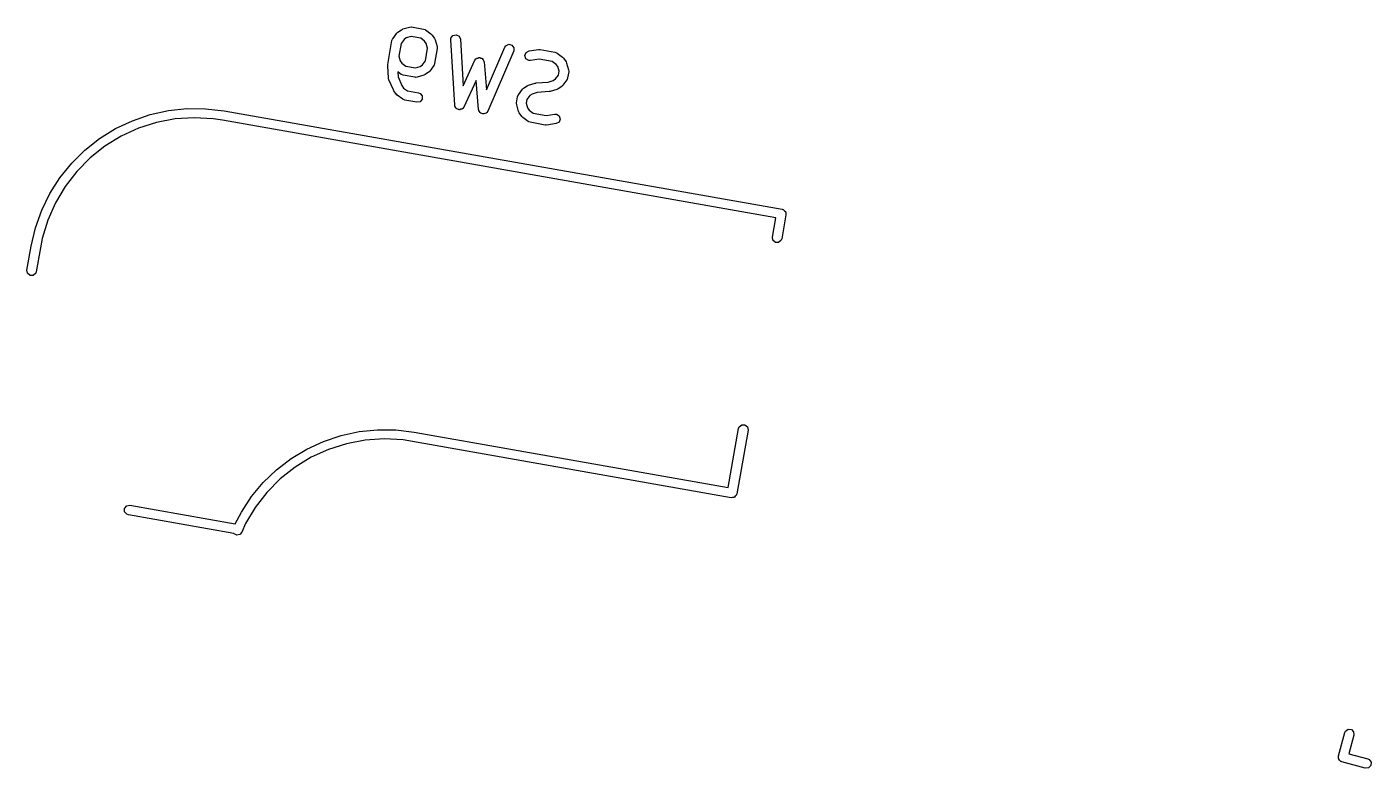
# Model space of a CAD drawing. Extents: x 96.8 to 191.9, y -145.5 to -71.1.
# Drawn here: x 137.38 to 158.47, y -137.82 to -126.2 of the extents above; entities that cross this region are included whole.
import ezdxf

# ---------------------------------------------------------------- set-up
doc = ezdxf.new("R2010")
doc.units = 0
doc.layers.add('BLACK', color=7, linetype='CONTINUOUS')

msp = doc.modelspace()

# ---------------------------------------------------------------- linework, layer by layer
at = {"layer": 'BLACK', "linetype": 'CONTINUOUS'}
for p, q in [((143.122, -126.381), (143.186, -126.295)), ((143.186, -126.295), (143.202, -126.28)), ((143.202, -126.28), (143.203, -126.278)), ((143.203, -126.278), (143.258, -126.24)), ((143.258, -126.24), (143.279, -126.23)), ((143.279, -126.23), (143.28, -126.229)), ((143.28, -126.229), (143.382, -126.199)), ((143.408, -126.348), (143.334, -126.37)), ((143.382, -126.199), (143.408, -126.196)), ((143.408, -126.196), (143.412, -126.198)), ((143.56, -126.375), (143.408, -126.348)), ((143.412, -126.198), (143.416, -126.197)), ((143.416, -126.197), (143.604, -126.23)), ((143.604, -126.23), (143.628, -126.239)), ((143.628, -126.239), (143.631, -126.242)), ((143.631, -126.242), (143.636, -126.244)), ((143.636, -126.244), (143.721, -126.307)), ((143.721, -126.307), (143.736, -126.323)), ((143.736, -126.323), (143.738, -126.324)), ((143.738, -126.324), (143.776, -126.379)), ((144.035, -126.373), (144.065, -126.332)), ((144.065, -126.332), (144.115, -126.32)), ((144.115, -126.32), (144.161, -126.343)), ((144.161, -126.343), (144.182, -126.39)), ((143.043, -126.787), (143.109, -126.412)), ((143.109, -126.412), (143.118, -126.388)), ((143.118, -126.388), (143.121, -126.385)), ((143.121, -126.385), (143.122, -126.381)), ((143.253, -126.456), (143.218, -126.655)), ((143.299, -126.394), (143.253, -126.456)), ((143.334, -126.37), (143.299, -126.394)), ((143.622, -126.42), (143.56, -126.375)), ((143.647, -126.455), (143.622, -126.42)), ((143.633, -126.728), (143.668, -126.529)), ((143.668, -126.529), (143.647, -126.455)), ((143.776, -126.379), (143.786, -126.4)), ((143.819, -126.537), (143.778, -126.772)), ((143.786, -126.4), (143.787, -126.401)), ((143.787, -126.401), (143.817, -126.503)), ((143.817, -126.503), (143.82, -126.529)), ((143.82, -126.529), (143.818, -126.533)), ((143.818, -126.533), (143.819, -126.537)), ((144.032, -126.399), (144.035, -126.373)), ((144.093, -127.425), (144.032, -126.399)), ((144.182, -126.39), (144.225, -127.12)), ((144.592, -127.185), (144.882, -126.514)), ((144.882, -126.514), (144.896, -126.492)), ((144.896, -126.492), (144.942, -126.469)), ((144.942, -126.469), (144.992, -126.481)), ((144.992, -126.481), (145.023, -126.522)), ((145.023, -126.522), (145.02, -126.573)), ((145.26, -126.574), (145.409, -126.552)), ((145.409, -126.552), (145.431, -126.553)), ((145.431, -126.553), (145.433, -126.552)), ((145.433, -126.552), (145.667, -126.594)), ((143.218, -126.655), (143.24, -126.729)), ((143.24, -126.729), (143.265, -126.764)), ((143.265, -126.764), (143.326, -126.81)), ((143.588, -126.79), (143.633, -126.728)), ((143.778, -126.772), (143.769, -126.796)), ((144.225, -127.12), (144.411, -126.719)), ((144.411, -126.719), (144.426, -126.698)), ((144.426, -126.698), (144.432, -126.695)), ((144.432, -126.695), (144.436, -126.689)), ((144.436, -126.689), (144.455, -126.684)), ((144.455, -126.684), (144.473, -126.676)), ((144.473, -126.676), (144.479, -126.678)), ((144.479, -126.678), (144.486, -126.676)), ((144.486, -126.676), (144.503, -126.684)), ((144.503, -126.684), (144.522, -126.689)), ((144.522, -126.689), (144.526, -126.695)), ((144.526, -126.695), (144.532, -126.698)), ((144.532, -126.698), (144.54, -126.715)), ((144.54, -126.715), (144.552, -126.731)), ((144.552, -126.731), (144.551, -126.738)), ((144.551, -126.738), (144.554, -126.744)), ((144.554, -126.744), (144.592, -127.185)), ((145.02, -126.573), (144.612, -127.517)), ((145.196, -126.646), (145.215, -126.599)), ((145.212, -126.695), (145.196, -126.646)), ((145.256, -126.722), (145.212, -126.695)), ((145.215, -126.599), (145.26, -126.574)), ((145.282, -126.723), (145.256, -126.722)), ((145.419, -126.702), (145.282, -126.723)), ((145.624, -126.738), (145.419, -126.702)), ((145.685, -126.784), (145.624, -126.738)), ((145.667, -126.594), (145.692, -126.603)), ((145.692, -126.603), (145.695, -126.606)), ((145.695, -126.606), (145.699, -126.607)), ((145.699, -126.607), (145.784, -126.671)), ((145.784, -126.671), (145.8, -126.687)), ((145.8, -126.687), (145.801, -126.688)), ((145.801, -126.688), (145.84, -126.743)), ((145.84, -126.743), (145.849, -126.764)), ((145.849, -126.764), (145.85, -126.765)), ((145.85, -126.765), (145.881, -126.867)), ((143.042, -126.806), (143.043, -126.791)), ((143.055, -127.002), (143.042, -126.806)), ((143.043, -126.791), (143.043, -126.787)), ((143.251, -126.941), (143.199, -126.902)), ((143.199, -126.902), (143.204, -126.978)), ((143.204, -126.978), (143.265, -127.117)), ((143.255, -126.942), (143.251, -126.941)), ((143.258, -126.945), (143.255, -126.942)), ((143.283, -126.954), (143.258, -126.945)), ((143.47, -126.987), (143.283, -126.954)), ((143.326, -126.81), (143.479, -126.837)), ((143.479, -126.837), (143.552, -126.815)), ((143.505, -126.985), (143.479, -126.988)), ((143.607, -126.955), (143.505, -126.985)), ((143.552, -126.815), (143.588, -126.79)), ((143.608, -126.954), (143.607, -126.955)), ((143.628, -126.945), (143.608, -126.954)), ((143.684, -126.906), (143.628, -126.945)), ((143.685, -126.905), (143.684, -126.906)), ((143.701, -126.889), (143.685, -126.905)), ((143.764, -126.804), (143.701, -126.889)), ((143.766, -126.799), (143.764, -126.804)), ((143.769, -126.796), (143.766, -126.799)), ((145.676, -127.013), (145.721, -126.952)), ((145.71, -126.819), (145.685, -126.784)), ((145.732, -126.893), (145.71, -126.819)), ((145.721, -126.952), (145.732, -126.893)), ((145.883, -126.901), (145.866, -126.995)), ((145.881, -126.867), (145.884, -126.893)), ((145.884, -126.893), (145.882, -126.897)), ((145.882, -126.897), (145.883, -126.901)), ((143.056, -127.002), (143.055, -127.002)), ((143.062, -127.026), (143.056, -127.002)), ((143.131, -127.184), (143.062, -127.026)), ((143.133, -127.186), (143.131, -127.184)), ((143.138, -127.197), (143.133, -127.186)), ((143.265, -127.117), (143.292, -127.156)), ((143.292, -127.156), (143.354, -127.201)), ((143.475, -126.987), (143.47, -126.987)), ((143.479, -126.988), (143.475, -126.987)), ((144.429, -127.037), (144.236, -127.453)), ((144.468, -127.494), (144.429, -127.037)), ((145.095, -127.26), (145.158, -127.175)), ((145.158, -127.175), (145.175, -127.159)), ((145.175, -127.158), (145.231, -127.119)), ((145.175, -127.159), (145.175, -127.158)), ((145.231, -127.119), (145.251, -127.11)), ((145.251, -127.11), (145.252, -127.109)), ((145.252, -127.109), (145.354, -127.079)), ((145.354, -127.079), (145.367, -127.077)), ((145.367, -127.077), (145.37, -127.076)), ((145.37, -127.076), (145.558, -127.062)), ((145.558, -127.062), (145.641, -127.038)), ((145.695, -127.178), (145.593, -127.208)), ((145.641, -127.038), (145.676, -127.013)), ((145.696, -127.177), (145.695, -127.178)), ((145.717, -127.168), (145.696, -127.177)), ((145.772, -127.129), (145.717, -127.168)), ((145.773, -127.128), (145.772, -127.129)), ((145.789, -127.112), (145.773, -127.128)), ((145.852, -127.027), (145.789, -127.112)), ((145.854, -127.022), (145.852, -127.027)), ((145.857, -127.02), (145.854, -127.022)), ((145.866, -126.995), (145.857, -127.02)), ((143.176, -127.252), (143.138, -127.197)), ((143.178, -127.253), (143.176, -127.252)), ((143.193, -127.269), (143.178, -127.253)), ((143.279, -127.332), (143.193, -127.269)), ((143.283, -127.334), (143.279, -127.332)), ((143.286, -127.337), (143.283, -127.334)), ((143.31, -127.346), (143.286, -127.337)), ((143.498, -127.379), (143.31, -127.346)), ((143.354, -127.201), (143.524, -127.231)), ((143.549, -127.37), (143.498, -127.379)), ((143.524, -127.231), (143.549, -127.24)), ((143.549, -127.24), (143.581, -127.28)), ((143.581, -127.331), (143.549, -127.37)), ((143.581, -127.28), (143.581, -127.331)), ((145.064, -127.394), (145.065, -127.39)), ((145.067, -127.42), (145.064, -127.394)), ((145.065, -127.386), (145.081, -127.292)), ((145.065, -127.39), (145.065, -127.386)), ((145.081, -127.292), (145.09, -127.267)), ((145.09, -127.267), (145.094, -127.265)), ((145.094, -127.265), (145.095, -127.26)), ((145.226, -127.335), (145.215, -127.394)), ((145.215, -127.394), (145.237, -127.468)), ((145.271, -127.274), (145.226, -127.335)), ((145.307, -127.249), (145.271, -127.274)), ((145.389, -127.225), (145.307, -127.249)), ((145.577, -127.211), (145.389, -127.225)), ((145.58, -127.21), (145.577, -127.211)), ((145.593, -127.208), (145.58, -127.21)), ((139.036, -127.667), (139.313, -127.572)), ((139.313, -127.572), (139.6, -127.508)), ((139.6, -127.508), (139.891, -127.477)), ((139.891, -127.477), (140.185, -127.479)), ((140.185, -127.479), (140.476, -127.514)), ((140.476, -127.514), (140.476, -127.514)), ((140.476, -127.514), (149.231, -129.057)), ((144.096, -127.433), (144.093, -127.425)), ((144.095, -127.44), (144.096, -127.433)), ((144.106, -127.456), (144.095, -127.44)), ((144.113, -127.472), (144.106, -127.456)), ((144.12, -127.476), (144.113, -127.472)), ((144.125, -127.482), (144.12, -127.476)), ((144.142, -127.487), (144.125, -127.482)), ((144.159, -127.495), (144.142, -127.487)), ((144.167, -127.494), (144.159, -127.495)), ((144.174, -127.496), (144.167, -127.494)), ((144.191, -127.488), (144.174, -127.496)), ((144.209, -127.484), (144.191, -127.488)), ((144.214, -127.477), (144.209, -127.484)), ((144.221, -127.474), (144.214, -127.477)), ((144.236, -127.453), (144.221, -127.474)), ((144.471, -127.501), (144.468, -127.494)), ((144.471, -127.509), (144.471, -127.501)), ((144.482, -127.523), (144.471, -127.509)), ((144.49, -127.54), (144.482, -127.523)), ((144.497, -127.543), (144.49, -127.54)), ((144.501, -127.55), (144.497, -127.543)), ((144.519, -127.554), (144.501, -127.55)), ((144.536, -127.562), (144.519, -127.554)), ((144.544, -127.56), (144.536, -127.562)), ((144.551, -127.562), (144.544, -127.56)), ((144.568, -127.553), (144.551, -127.562)), ((144.586, -127.549), (144.568, -127.553)), ((144.59, -127.542), (144.586, -127.549)), ((144.597, -127.539), (144.59, -127.542)), ((144.612, -127.517), (144.597, -127.539)), ((145.097, -127.522), (145.067, -127.42)), ((145.098, -127.523), (145.097, -127.522)), ((145.107, -127.544), (145.098, -127.523)), ((145.146, -127.599), (145.107, -127.544)), ((145.147, -127.6), (145.146, -127.599)), ((145.163, -127.616), (145.147, -127.6)), ((145.248, -127.68), (145.163, -127.616)), ((145.237, -127.468), (145.262, -127.503)), ((145.262, -127.503), (145.324, -127.549)), ((145.324, -127.549), (145.529, -127.585)), ((145.529, -127.585), (145.665, -127.564)), ((145.665, -127.564), (145.692, -127.565)), ((145.692, -127.565), (145.735, -127.592)), ((145.735, -127.592), (145.751, -127.641)), ((138.522, -127.947), (138.771, -127.792)), ((138.771, -127.792), (139.036, -127.667)), ((139.131, -127.786), (138.859, -127.91)), ((139.415, -127.695), (139.131, -127.786)), ((139.708, -127.64), (139.415, -127.695)), ((140.005, -127.62), (139.708, -127.64)), ((140.303, -127.636), (140.005, -127.62)), ((140.45, -127.661), (140.303, -127.636)), ((149.131, -129.192), (140.45, -127.661)), ((140.45, -127.661), (140.45, -127.661)), ((140.45, -127.661), (140.45, -127.661)), ((145.253, -127.681), (145.248, -127.68)), ((145.256, -127.684), (145.253, -127.681)), ((145.28, -127.693), (145.256, -127.684)), ((145.514, -127.735), (145.28, -127.693)), ((145.516, -127.734), (145.514, -127.735)), ((145.539, -127.735), (145.516, -127.734)), ((145.687, -127.713), (145.539, -127.735)), ((145.733, -127.688), (145.687, -127.713)), ((145.751, -127.641), (145.733, -127.688)), ((138.291, -128.128), (138.522, -127.947)), ((138.859, -127.91), (138.605, -128.066)), ((138.083, -128.334), (138.291, -128.128)), ((138.605, -128.066), (138.372, -128.252)), ((137.899, -128.562), (138.083, -128.334)), ((138.372, -128.252), (138.162, -128.464)), ((137.741, -128.81), (137.899, -128.562)), ((138.162, -128.464), (137.98, -128.7)), ((137.612, -129.073), (137.741, -128.81)), ((137.98, -128.7), (137.827, -128.956)), ((137.514, -129.349), (137.612, -129.073)), ((137.827, -128.956), (137.707, -129.229)), ((149.231, -129.057), (149.24, -129.061)), ((149.24, -129.061), (149.243, -129.061)), ((149.243, -129.061), (149.246, -129.063)), ((149.246, -129.063), (149.255, -129.066)), ((149.255, -129.066), (149.268, -129.081)), ((149.268, -129.081), (149.283, -129.094)), ((149.283, -129.094), (149.284, -129.1)), ((137.707, -129.229), (137.62, -129.514)), ((149.078, -129.493), (149.131, -129.192)), ((149.292, -129.144), (149.225, -129.519)), ((149.284, -129.1), (149.288, -129.106)), ((149.288, -129.106), (149.288, -129.125)), ((149.288, -129.125), (149.292, -129.144)), ((137.446, -129.635), (137.514, -129.349)), ((137.62, -129.514), (137.594, -129.661)), ((149.087, -129.544), (149.078, -129.493)), ((137.38, -130.01), (137.446, -129.635)), ((137.446, -129.635), (137.446, -129.635)), ((137.594, -129.661), (137.528, -130.036)), ((137.594, -129.661), (137.594, -129.661)), ((149.126, -129.577), (149.087, -129.544)), ((149.177, -129.577), (149.126, -129.577)), ((149.217, -129.544), (149.177, -129.577)), ((149.225, -129.519), (149.217, -129.544)), ((137.389, -130.061), (137.38, -130.01)), ((137.429, -130.094), (137.389, -130.061)), ((137.48, -130.094), (137.429, -130.094)), ((137.519, -130.061), (137.48, -130.094)), ((137.528, -130.036), (137.519, -130.061)), ((148.557, -132.471), (148.597, -132.438)), ((148.597, -132.438), (148.648, -132.438)), ((148.648, -132.438), (148.687, -132.471)), ((142.037, -132.698), (142.311, -132.606)), ((142.311, -132.606), (142.593, -132.545)), ((142.69, -132.678), (142.397, -132.734)), ((142.593, -132.545), (142.881, -132.516)), ((142.987, -132.659), (142.69, -132.678)), ((142.881, -132.516), (143.169, -132.518)), ((143.284, -132.675), (142.987, -132.659)), ((143.169, -132.518), (143.456, -132.553)), ((143.43, -132.7), (143.284, -132.675)), ((143.456, -132.553), (143.456, -132.553)), ((143.456, -132.553), (148.385, -133.422)), ((148.385, -133.422), (148.548, -132.495)), ((148.696, -132.521), (148.52, -133.522)), ((148.548, -132.495), (148.557, -132.471)), ((148.687, -132.471), (148.696, -132.521)), ((141.528, -132.968), (141.775, -132.819)), ((141.775, -132.819), (142.037, -132.698)), ((142.114, -132.824), (141.843, -132.947)), ((142.397, -132.734), (142.114, -132.824)), ((148.433, -133.583), (143.43, -132.7)), ((141.299, -133.144), (141.528, -132.968)), ((141.59, -133.102), (141.356, -133.287)), ((141.843, -132.947), (141.59, -133.102)), ((141.09, -133.344), (141.299, -133.144)), ((141.356, -133.287), (141.147, -133.498)), ((140.905, -133.565), (141.09, -133.344)), ((141.147, -133.498), (140.964, -133.733)), ((148.52, -133.522), (148.516, -133.531)), ((138.914, -133.749), (138.947, -133.71)), ((138.947, -133.71), (138.998, -133.701)), ((138.998, -133.701), (140.65, -133.992)), ((140.746, -133.806), (140.905, -133.565)), ((140.964, -133.733), (140.811, -133.988)), ((148.452, -133.579), (148.433, -133.583)), ((148.472, -133.579), (148.452, -133.579)), ((148.477, -133.575), (148.472, -133.579)), ((148.483, -133.574), (148.477, -133.575)), ((148.496, -133.559), (148.483, -133.574)), ((148.511, -133.546), (148.496, -133.559)), ((148.514, -133.537), (148.511, -133.546)), ((148.516, -133.534), (148.514, -133.537)), ((148.516, -133.531), (148.516, -133.534)), ((138.914, -133.801), (138.914, -133.749)), ((138.947, -133.84), (138.914, -133.801)), ((138.972, -133.849), (138.947, -133.84)), ((140.627, -134.141), (138.972, -133.849)), ((140.65, -133.992), (140.746, -133.806)), ((140.632, -134.149), (140.627, -134.141)), ((140.674, -134.168), (140.632, -134.149)), ((140.751, -134.124), (140.72, -134.158)), ((140.811, -133.988), (140.751, -134.124)), ((140.72, -134.158), (140.674, -134.168)), ((157.961, -137.633), (158.06, -137.265)), ((158.06, -137.265), (158.071, -137.241)), ((158.071, -137.241), (158.113, -137.212)), ((158.113, -137.212), (158.164, -137.216)), ((158.205, -137.304), (158.126, -137.599)), ((158.164, -137.216), (158.2, -137.253)), ((158.2, -137.253), (158.205, -137.304)), ((157.963, -137.652), (157.961, -137.633)), ((157.961, -137.672), (157.963, -137.652)), ((157.965, -137.677), (157.961, -137.672)), ((157.966, -137.684), (157.965, -137.677)), ((157.98, -137.698), (157.966, -137.684)), ((157.991, -137.714), (157.98, -137.698)), ((158, -137.718), (157.991, -137.714)), ((158.002, -137.72), (158, -137.718)), ((158.005, -137.721), (158.002, -137.72)), ((158.014, -137.725), (158.005, -137.721)), ((158.382, -137.823), (158.014, -137.725)), ((158.126, -137.599), (158.421, -137.679)), ((158.421, -137.679), (158.445, -137.69)), ((158.445, -137.69), (158.474, -137.732)), ((158.474, -137.732), (158.47, -137.783)), ((158.434, -137.819), (158.382, -137.823)), ((158.47, -137.783), (158.434, -137.819))]:
    msp.add_line(p, q, dxfattribs=at)

doc.saveas('drawing.dxf')
